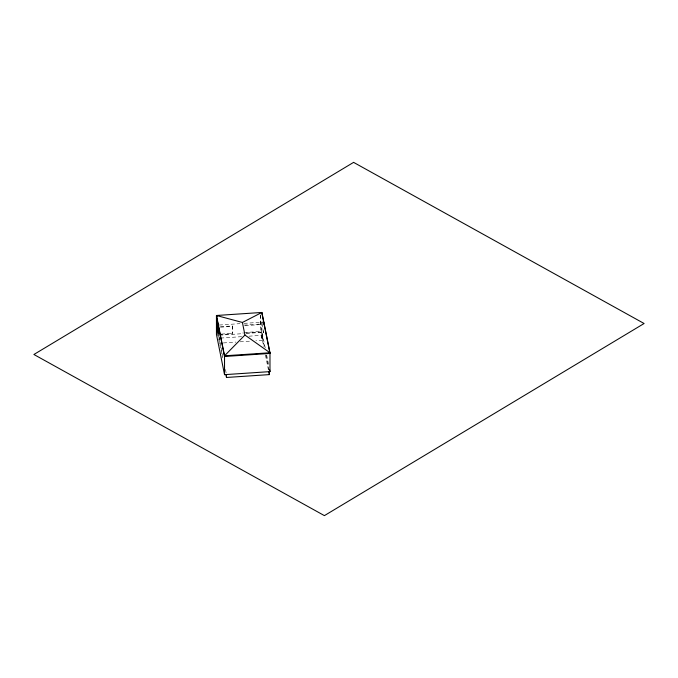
<?xml version="1.0" encoding="UTF-8"?>
<svg xmlns="http://www.w3.org/2000/svg" width="678" height="678" viewBox="0 0 678 678"><rect width="100%" height="100%" fill="white"/><g stroke="black" fill="none" stroke-linecap="round" stroke-linejoin="round"><path stroke-width="0.51" stroke-dasharray="3.39 2.54" d="M219.265 325.033L239.927 323.652M244.063 323.372L262.657 322.135M243.995 325.135L261.911 323.94L263.691 332.805L262.174 332.906L262.174 340.348L255.877 340.763M220.401 326.762L232.291 325.965L232.376 333.771L219.477 334.635M220.486 327.177L232.376 326.381M245.131 325.626L262.022 324.491L262.022 321.584M221.384 334.084L232.291 333.356L232.495 334.339M243.987 332.576L261.911 331.381L261.911 321.999M246.156 332.991L260.505 332.034L262.174 340.348M219.596 335.203L243.165 333.627L242.97 332.644M246.241 333.423L261.496 332.406L261.496 335.347L263.776 346.712M241.622 336.669L218.604 338.212L222.537 357.84M248.945 336.186L261.496 335.347M261.937 335.771L262.725 340.873M219.206 343.212L220.181 343.153M223.333 342.941L235.927 342.093M240.131 341.814L250.623 341.119M265.217 347.89L260.394 324.042L260.394 313.363M266.666 355.111L268.742 365.434M261.301 331.415L264.606 347.899M266.056 355.128L269.166 370.629M265.437 354.975L268.539 370.468M218.799 336.254L222.825 356.306M225.46 369.468L226.477 374.527M263.691 330.847L263.691 332.805M262.064 335.763L262.064 337.568M260.505 314.889L260.505 332.034M232.291 325.965L232.291 333.356M219.206 336.881L219.206 341.102"/><path stroke-width="1.02" d="M270.225 352.746L224.528 355.806L216.443 315.49L242.41 322.457L244.936 335.051L224.528 355.806L224.528 374.663L269.98 371.62L269.98 352.763L261.894 312.456L216.443 315.49L216.452 334.415L224.528 374.663M242.41 322.457L261.894 312.456L261.894 313.126M216.452 315.592L217.426 315.524M217.511 315.94L216.536 316.007L216.536 327.44L217.511 327.372M225.85 374.375L226.477 377.468L269.369 374.603L269.369 371.663M244.936 335.051L269.98 352.763M261.911 313.261L262.022 313.812M262.098 314.117L269.98 353.441L224.528 356.484L216.443 316.168M269.564 369.561L269.98 371.62M268.751 371.502L269.369 374.603M218.638 333.008L217.426 323.838M216.452 327.025L218.231 335.89L218.231 325.101M263.691 322.058L263.691 324.016M226.477 374.527L226.477 377.468M217.511 320.101L217.511 329.483M353.594 162.373L33.9 354.492L324.406 515.627L644.1 323.508L353.594 162.373"/></g></svg>
